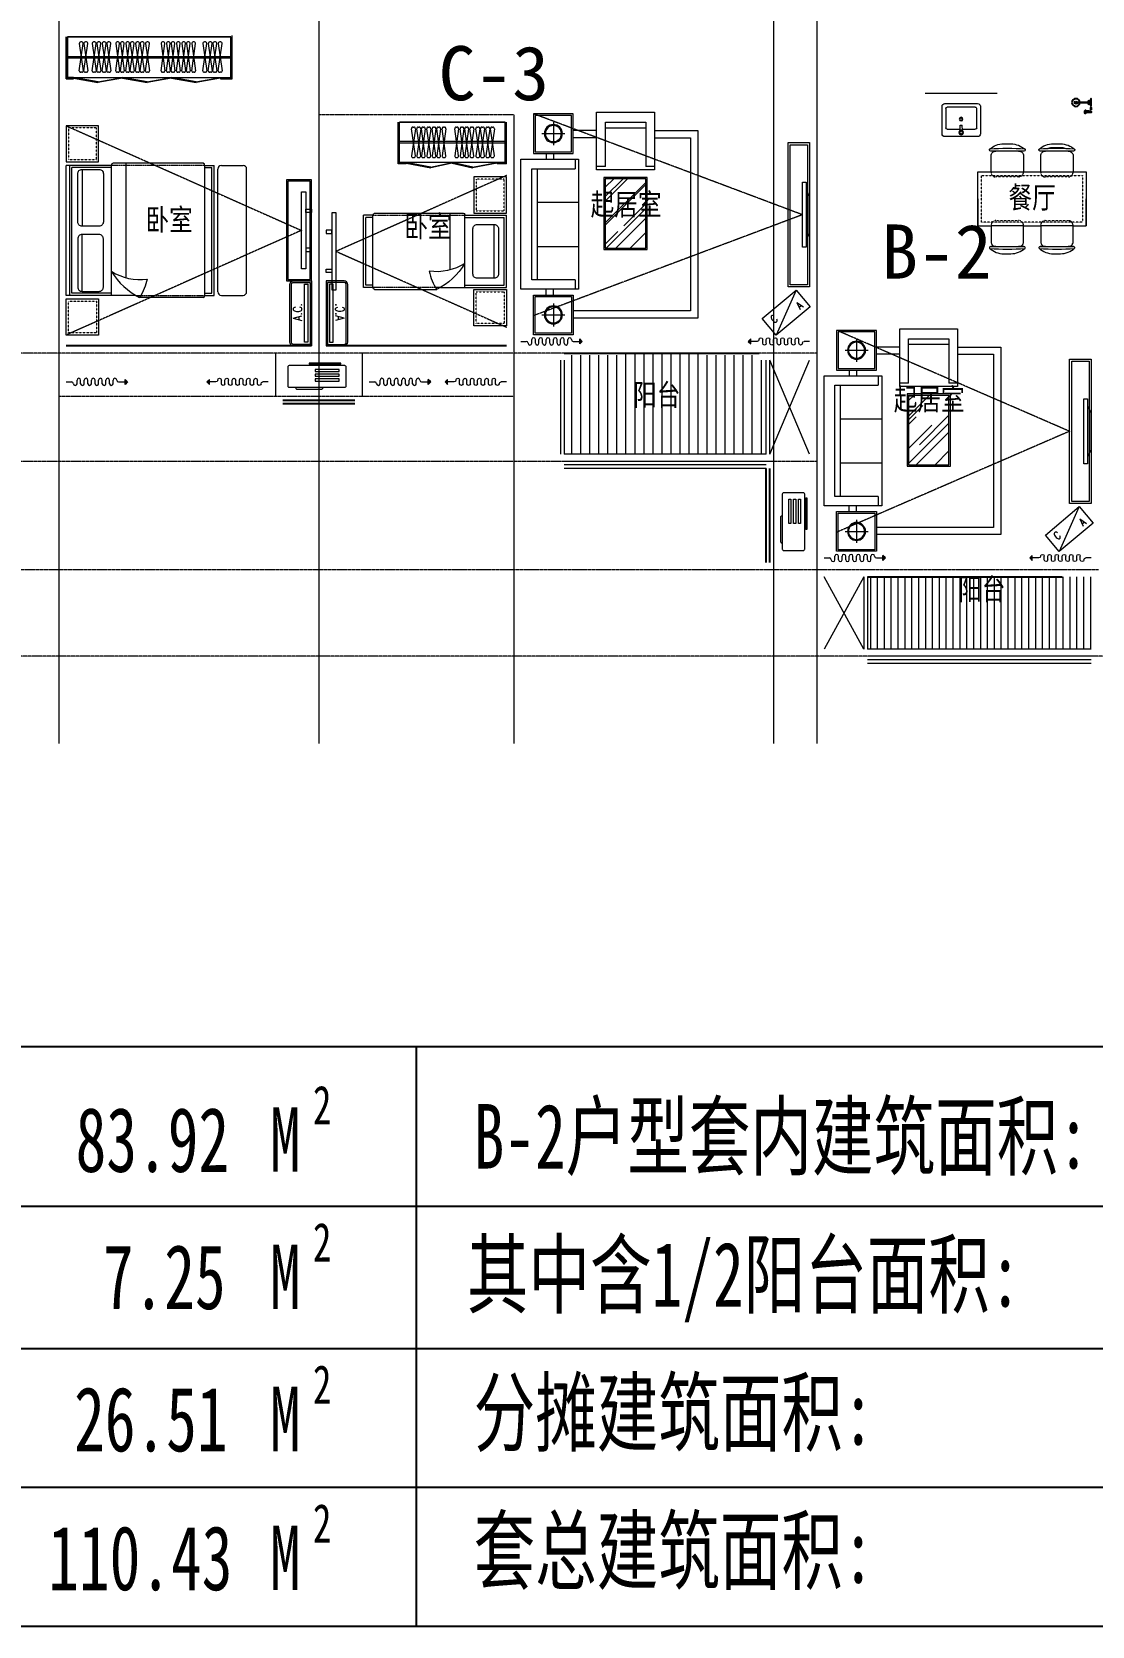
# Model space of a CAD drawing. Extents: x 5432254 to 5695744, y -448727 to -401527.
# Drawn here: x 5588542 to 5603231, y -448727 to -426641 of the extents above; entities that cross this region are included whole.
import ezdxf
from ezdxf.enums import TextEntityAlignment as Align

# ---------------------------------------------------------------- set-up
doc = ezdxf.new("R2010")
doc.units = 0
doc.header["$PDSIZE"] = 0.2
doc.linetypes.add('DASH', pattern=[0.35, 0.25, -0.1])
doc.linetypes.add('DOTE', pattern=[2.42, 2, -0.2, 0.02, -0.2])
doc.layers.get('0').update_dxf_attribs({"linetype": 'CONTINUOUS'})
for name, color, linetype, lineweight in [('DOTE', 251, 'DOTE', 0), ('PUB_HATCH', 8, 'CONTINUOUS', 9), ('SIGNT', 252, 'DOTE', 0), ('五金', 136, 'CONTINUOUS', 9), ('家具', 33, 'CONTINUOUS', 9), ('看线', 27, 'CONTINUOUS', 0), ('移动家具', 41, 'CONTINUOUS', 20)]:
    doc.layers.add(name, color=color, linetype=linetype, lineweight=lineweight)
for name, color, linetype in [('PUB_TEXT', 7, 'CONTINUOUS'), ('RAIL', 163, 'CONTINUOUS'), ('WINDOW', 4, 'CONTINUOUS')]:
    doc.layers.add(name, color=color, linetype=linetype)
doc.styles.add('DIM_FONT', font='SIMPLEX.shx', dxfattribs={"width": 0.8})
doc.styles.add('HZ', font='rs.shx', dxfattribs={"width": 0.8, "bigfont": 'hztxt.shx'})
doc.styles.add('黑体', font='SIMHEI.TTF', dxfattribs={"height": 10})

# ---------------------------------------------------------------- blocks, each defined once
blk = doc.blocks.new('A$C50400A6F')
at = {"layer": '家具'}
blk.add_hatch(color=256, dxfattribs=at).paths.add_polyline_path([(815, 15), (815, 85), (850, 50)])
for p, q in [((0, 50), (75, 50)), ((100, 25), (100, 25)), ((150, 25), (150, 75)), ((200, 25), (200, 75)), ((250, 25), (250, 75)), ((300, 25), (300, 75)), ((350, 25), (350, 75)), ((400, 25), (400, 75)), ((450, 25), (450, 75)), ((500, 25), (500, 75)), ((550, 25), (550, 75)), ((600, 25), (600, 75)), ((650, 25), (650, 75)), ((700, 75), (700, 75)), ((725, 50), (815, 50)), ((850, 50), (815, 85)), ((815, 15), (815, 85)), ((850, 50), (815, 15))]:
    blk.add_line(p, q, dxfattribs=at)
for centre, start, end in [((75, 25), 0, 90), ((125, 25), 180, 0), ((175, 75), 0, 180), ((225, 25), 180, 0), ((275, 75), 0, 180), ((325, 25), 180, 0), ((375, 75), 0, 180), ((425, 25), 180, 0), ((475, 75), 0, 180), ((525, 25), 180, 0), ((575, 75), 0, 180), ((625, 25), 180, 0), ((675, 75), 0, 180), ((725, 75), 180, 270)]:
    blk.add_arc(centre, 25, start, end, dxfattribs=at)
blk = doc.blocks.new('A$C6EA5130D')
at = {"layer": '五金', "lineweight": -3}
for p, q in [((68, 25), (68, 15)), ((85, 353), (85, 30)), ((95, 30), (95, 353)), ((111, 25), (111, 15)), ((291, 38), (291, 113)), ((321, 60), (291, 60)), ((321, 38), (321, 113))]:
    blk.add_line(p, q, dxfattribs=at)
at = {"layer": '五金', "color": 8}
for p, q in [((75, 22), (75, 15)), ((105, 25), (105, 15))]:
    blk.add_line(p, q, dxfattribs=at)
at = {"layer": '五金', "lineweight": -3}
for points in [[(175, 0), (5, 0), (5, 10), (34, 15), (80, 15)], [(62, 46), (52, 46), (52, 50), (62, 50)], [(75, 25), (62, 25), (62, 70), (85, 70)], [(95, 70), (118, 70), (118, 25), (105, 25)], [(100, 15), (145, 15), (175, 10), (175, 0)], [(118, 50), (128, 50), (128, 46), (118, 46)], [(294, 29), (294, 0), (317, 0), (317, 29)]]:
    blk.add_lwpolyline(points, dxfattribs=at)
for points in [[(59, 0), (59, 10), (121, 10), (121, 0)], [(261, 0), (261, 10), (205, 10), (205, 0)]]:
    blk.add_lwpolyline(points, close=True, dxfattribs=at)
at = {"layer": '五金', "color": 8}
for points in [[(80, 22), (75, 22), (75, 50), (85, 50)], [(95, 50), (105, 50), (105, 22), (100, 22)]]:
    blk.add_lwpolyline(points, dxfattribs=at)
blk.add_lwpolyline([(80, 10), (80, 30), (100, 30), (100, 10)], close=True, dxfattribs=at)
at = {"layer": '五金', "lineweight": -3}
blk.add_circle((90, 353), 89.5, dxfattribs=at)
at = {"layer": '五金', "color": 8}
for centre, radius in [((90, 353), 5), ((306, 87), 15), ((306, 38), 15)]:
    blk.add_circle(centre, radius, dxfattribs=at)
for centre, radius, start, end in [((90, 353), 35, 278.2132, 261.7868), ((90, 353), 9, 303.749, 236.251), ((306, 87), 17, 331.9275, 208.0725), ((306, 38), 17, 151.9275, 226.6641), ((306, 38), 17, 313.3359, 28.0725)]:
    blk.add_arc(centre, radius, start, end, dxfattribs=at)
at = {"layer": '五金', "lineweight": -3}
for centre, start, end in [((274, 107), 19.6733, 73.5819), ((337, 107), 106.4181, 160.3267)]:
    blk.add_arc(centre, 17.7, start, end, dxfattribs=at)
at = {"layer": '五金', "lineweight": -3, "extrusion": (0, 0, -1)}
for centre, major_axis, ratio, start_param, end_param in [((306, 136), (33.6, 0), 0.612909, 2.761972, 6.662806), ((306, 126), (-31.4, 0), 0.47884, -1.072899, 4.214492)]:
    blk.add_ellipse(centre, major_axis=major_axis, ratio=ratio, start_param=start_param, end_param=end_param, dxfattribs=at)
blk = doc.blocks.new('dfdsf')
at = {"layer": '家具'}
for p, q in [((-6119, -27345), (-6119, -27726)), ((-5626, -27307), (-6081, -27307)), ((-5588, -27726), (-5588, -27345)), ((-6081, -27765), (-5626, -27765))]:
    blk.add_line(p, q, dxfattribs=at)
at = {"layer": '家具', "color": 8}
for p, q in [((-5872, -27364), (-5886, -27364)), ((-5867, -27351), (-5876, -27341)), ((-5867, -27377), (-5876, -27387)), ((-5854, -27345), (-5854, -27332)), ((-5854, -27383), (-5854, -27396)), ((-5831, -27341), (-5840, -27350)), ((-5831, -27387), (-5840, -27377)), ((-5835, -27364), (-5821, -27364)), ((-6068, -27695), (-6068, -27428)), ((-6049, -27409), (-5869, -27409)), ((-5870, -27392), (-5866, -27466)), ((-5866, -27466), (-5841, -27466)), ((-5837, -27392), (-5841, -27466)), ((-5838, -27409), (-5658, -27409)), ((-5639, -27428), (-5639, -27695)), ((-5658, -27714), (-6049, -27714))]:
    blk.add_line(p, q, dxfattribs=at)
for centre, radius in [((-5854, -27364), 32.3), ((-5854, -27364), 18.8), ((-5855, -27549), 25.4), ((-5855, -27549), 16)]:
    blk.add_circle(centre, radius, dxfattribs=at)
at = {"layer": '家具'}
for centre, start, end in [((-6081, -27345), 90, 180), ((-5626, -27345), 0, 90), ((-6081, -27726), 180, 270), ((-5626, -27726), 270, 0)]:
    blk.add_arc(centre, 38.1, start, end, dxfattribs=at)
at = {"layer": '家具', "color": 8}
for centre, start, end in [((-6049, -27428), 90, 180), ((-5658, -27428), 0, 90), ((-6049, -27695), 180, 270), ((-5658, -27695), 270, 0)]:
    blk.add_arc(centre, 19.1, start, end, dxfattribs=at)
blk = doc.blocks.new('fgjfgjgf')
at = {"layer": '家具', "color": 8, "linetype": 'DASH', "ltscale": 0.1}
for p, q in [((-18620, 391), (-18620, 76)), ((-18620, 391), (-18620, 76)), ((-18016, 76), (-18016, 391)), ((-18016, 76), (-18016, 391)), ((-18620, -296), (-18620, -611)), ((-18620, -296), (-18620, -611)), ((-18016, -611), (-18016, -296)), ((-18016, -611), (-18016, -296))]:
    blk.add_line(p, q, dxfattribs=at)
at = {"layer": '家具', "color": 8, "linetype": 'DASH'}
blk.add_line((-18692, -678), (-18688, -678), dxfattribs=at)
blk.add_line((-18692, -678), (-18688, -678), dxfattribs=at)
at = {"layer": '家具', "color": 8, "linetype": 'DASH', "ltscale": 0.1}
blk.add_lwpolyline([(-18642, 590), (-17992, 590), (-17992, -810), (-18642, -810)], close=True, dxfattribs=at)
for centre, start, end in [((-18688, 391), 0, 90), ((-18688, 391), 0, 90), ((-17948, 391), 90, 180), ((-17948, 391), 90, 180), ((-18688, 76), 270, 0), ((-18688, 76), 270, 0), ((-17948, 76), 180, 270), ((-17948, 76), 180, 270), ((-18688, -296), 0, 90), ((-17948, -296), 90, 180), ((-17948, -296), 90, 180), ((-18688, -611), 270, 0), ((-18688, -611), 270, 0), ((-17948, -611), 180, 270), ((-17948, -611), 180, 270)]:
    blk.add_arc(centre, 67.5, start, end, dxfattribs=at)
at = {"layer": '移动家具'}
for p, q in [((-18980, 464), (-18980, 4)), ((-18980, 464), (-18980, 4)), ((-18692, 9), (-18692, 459)), ((-17942, 459), (-17942, 9)), ((-17656, 4), (-17656, 464)), ((-17656, 4), (-17656, 464)), ((-18980, -223), (-18980, -683)), ((-18980, -223), (-18980, -683)), ((-18692, -678), (-18692, -228)), ((-17942, -228), (-17942, -678)), ((-17656, -683), (-17656, -223)), ((-17656, -683), (-17656, -223))]:
    blk.add_line(p, q, dxfattribs=at)
for points in [[(-17942, -860), (-18692, -860), (-18692, -678), (-18913, -678, -0.414214), (-18980, -611), (-18980, -683, -0.319431), (-18993, -701, -0.307703), (-19004, -699, -0.187559), (-19080, -503), (-19080, -403, -0.171658), (-19004, -207, -0.324647), (-18993, -205, -0.302537), (-18980, -223), (-18980, -296, -0.414214), (-18913, -228), (-18692, -228), (-18692, 9), (-18913, 9, -0.414214), (-18980, 76), (-18980, 4, -0.319431), (-18993, -15, -0.307703), (-19004, -12, -0.187559), (-19080, 184), (-19080, 283, -0.171658), (-19004, 480, -0.324647), (-18993, 482, -0.302537), (-18980, 464), (-18980, 391, -0.414214), (-18913, 459), (-18692, 459), (-18692, 640), (-17942, 640)], [(-18317, -860), (-17942, -860), (-17942, -678), (-17723, -678, 0.414214), (-17656, -611), (-17656, -683, 0.319431), (-17643, -701, 0.307703), (-17632, -699, 0.187559), (-17556, -503), (-17556, -403, 0.171658), (-17632, -207, 0.324647), (-17643, -205, 0.302537), (-17656, -223), (-17656, -296, 0.414214), (-17723, -228), (-17942, -228), (-17942, 9), (-17723, 9, 0.414214), (-17656, 76), (-17656, 4, 0.319431), (-17643, -15, 0.307703), (-17632, -12, 0.187559), (-17556, 184), (-17556, 283, 0.171658), (-17632, 480, 0.324647), (-17643, 482, 0.302537), (-17656, 464), (-17656, 391, 0.414214), (-17723, 459), (-17942, 459), (-17942, 640), (-18317, 640)], [(-19018, 109, -0.079824), (-19030, 184), (-19030, 283, -0.059527), (-19021, 345, -0.059527)]]:
    blk.add_lwpolyline(points, format="xyb", dxfattribs=at)
for centre, start, end in [((-16302, 234), 174.8023, 185.1977), ((-16302, 234), 174.8023, 185.1977), ((-20333, 234), 354.8023, 5.1977), ((-20333, 234), 354.8023, 5.1977), ((-16302, -453), 174.8023, 185.1977), ((-16302, -453), 174.8023, 185.1977), ((-20333, -453), 354.8023, 5.1977), ((-20333, -453), 354.8023, 5.1977)]:
    blk.add_arc(centre, 2713, start, end, dxfattribs=at)
blk = doc.blocks.new('A$C765B7F83')
at = {"layer": '移动家具', "color": 251, "ltscale": 40}
blk.add_line((654, 144), (0, 339), dxfattribs=at)
at = {"layer": '移动家具', "ltscale": 0.5}
blk.add_lwpolyline([(451, -77), (0, 339), (203, 559), (654, 144)], close=True, dxfattribs=at)
at = {"layer": '移动家具', "color": 251, "ltscale": 40, "style": 'HZ', "width": 0.8}
for s, p in [('C', (153, 383)), ('A', (390, 56))]:
    blk.add_text(s, height=107, rotation=317.3823, dxfattribs=at).set_placement(p)
blk = doc.blocks.new('sdfasdfas')
at = {"layer": '移动家具'}
for p, q in [((-1185172, -441627), (-1185222, -441727)), ((-1185222, -441728), (-1185222, -441727)), ((-1185222, -442226), (-1185222, -441728)), ((-1185222, -442226), (-1185222, -442227)), ((-1185222, -442227), (-1185172, -442327))]:
    blk.add_line(p, q, dxfattribs=at)
for points in [[(-1185222, -442977), (-1184922, -442977), (-1184922, -440977), (-1185222, -440977)], [(-1185192, -442947), (-1184952, -442947), (-1184952, -441007), (-1185192, -441007)], [(-1185122, -441527), (-1185172, -441527), (-1185172, -442427), (-1185122, -442427)]]:
    blk.add_lwpolyline(points, close=True, dxfattribs=at)
blk = doc.blocks.new('sdfasdafd')
at = {"layer": 'PUB_HATCH'}
h = blk.add_hatch(dxfattribs=at)
h.set_pattern_fill('AR-RROOF', color=256, scale=350, angle=135, style=0)
h.set_pattern_definition([(315, (-1202540.9, -389840.73), (296.9848, -791.9596), [5250, -700, 1750, -350]), (315, (-1202335.5, -390293.63), (-576.6456, -81.671), [1050, -115.5, 2100, -262.5]), (315, (-1202627.52, -390174.84), (1121.1178, -1452.7509), [2800, -490, 1400, -350])])
h.paths.add_polyline_path([(-1191961, -443984), (-1191961, -444944), (-1192521, -444944), (-1192521, -443984)])
for p, q in [((-1192988, -442806), (-1193494, -442806)), ((-1193494, -442806), (-1193494, -443312)), ((-1192988, -443312), (-1192988, -442806)), ((-1193241, -443219), (-1193241, -442899)), ((-1193400, -443059), (-1193081, -443059)), ((-1193494, -443312), (-1192988, -443312)), ((-1192519, -445113), (-1192641, -445113)), ((-1192519, -445113), (-1192519, -445727)), ((-1191841, -445113), (-1191962, -445113)), ((-1191962, -445727), (-1191962, -445113)), ((-1193494, -445317), (-1192988, -445317)), ((-1193494, -445823), (-1193494, -445317)), ((-1193241, -445729), (-1193241, -445410)), ((-1192988, -445317), (-1192988, -445823)), ((-1193400, -445570), (-1193081, -445570)), ((-1192519, -445652), (-1191962, -445652)), ((-1192988, -445823), (-1193494, -445823)), ((-1192519, -445727), (-1191962, -445727))]:
    blk.add_line(p, q, dxfattribs=at)
at = {"layer": 'PUB_HATCH', "extrusion": (0, 0, -1)}
for p, q in [((-1192941, -443544), (-1192941, -443414)), ((-1193541, -443544), (-1193541, -445084)), ((-1192941, -443544), (-1193541, -443544)), ((-1193461, -443544), (-1193461, -445084)), ((-1193461, -444008), (-1192891, -444008)), ((-1193461, -444621), (-1192891, -444621)), ((-1193541, -445084), (-1192941, -445084)), ((-1192941, -445214), (-1192941, -445084))]:
    blk.add_line(p, q, dxfattribs=at)
at = {"layer": 'PUB_HATCH'}
for points in [[(-1191841, -445514), (-1191341, -445514), (-1191341, -443115), (-1192966, -443115)], [(-1193241, -443334), (-1193241, -443414)], [(-1193241, -445295), (-1193241, -445214)]]:
    blk.add_lwpolyline(points, dxfattribs=at)
blk.add_lwpolyline([(-1191961, -443984), (-1191961, -444944), (-1192521, -444944), (-1192521, -443984)], close=True, dxfattribs=at)
for centre, radius in [((-1193241, -443059), 125), ((-1193241, -443059), 111), ((-1193241, -445570), 125), ((-1193241, -445570), 111)]:
    blk.add_circle(centre, radius, dxfattribs=at)
at = {"layer": 'PUB_HATCH', "extrusion": (0, 0, -1)}
for p in [(-1193461, -444008), (-1193461, -444621)]:
    blk.add_point(p, dxfattribs=at)
at = {"layer": '移动家具'}
for p, q in [((-1192966, -442784), (-1193516, -442784)), ((-1193516, -442784), (-1193516, -443334)), ((-1192966, -443334), (-1192966, -442784)), ((-1193516, -443334), (-1192966, -443334)), ((-1191841, -445067), (-1192641, -445067)), ((-1192641, -445067), (-1192641, -445867)), ((-1191841, -445867), (-1191841, -445067)), ((-1193516, -445295), (-1192966, -445295)), ((-1193516, -445845), (-1193516, -445295)), ((-1192966, -445295), (-1192966, -445845)), ((-1192966, -445845), (-1193516, -445845)), ((-1192641, -445867), (-1191841, -445867))]:
    blk.add_line(p, q, dxfattribs=at)
at = {"layer": '移动家具', "extrusion": (0, 0, -1)}
for p, q in [((-1193691, -443414), (-1193691, -445214)), ((-1192891, -443414), (-1193691, -443414)), ((-1192891, -445214), (-1192891, -443414)), ((-1193691, -445214), (-1192891, -445214))]:
    blk.add_line(p, q, dxfattribs=at)
at = {"layer": '移动家具'}
for points in [[(-1191841, -445614), (-1191241, -445614), (-1191241, -443015), (-1192966, -443015)], [(-1193341, -443334), (-1193341, -443414)], [(-1193341, -445295), (-1193341, -445214)], [(-1192641, -445514), (-1192966, -445514)], [(-1192641, -445614), (-1192966, -445614)]]:
    blk.add_lwpolyline(points, dxfattribs=at)
blk.add_lwpolyline([(-1191941, -443964), (-1191941, -444964), (-1192541, -444964), (-1192541, -443964)], close=True, dxfattribs=at)
blk = doc.blocks.new('A$C4EB5717C')
at = {"layer": '家具', "color": 8}
for p, q in [((520, 110), (520, 120)), ((883, 100), (530, 100)), ((893, 120), (893, 110))]:
    blk.add_line(p, q, dxfattribs=at)
for points in [[(269, 459), (709, 459), (709, 444), (269, 444)], [(290, 372), (626, 372), (626, 343), (290, 343)], [(290, 306), (626, 306), (626, 277), (290, 277)], [(290, 240), (626, 240), (626, 211), (290, 211)]]:
    blk.add_lwpolyline(points, close=True, dxfattribs=at)
at = {"layer": '家具'}
blk.add_lwpolyline([(220, 120), (980, 120, 0.414214), (1000, 140), (1000, 410, 0.414214), (980, 430), (220, 430, 0.414214), (200, 410), (200, 140, 0.414214)], format="xyb", close=True, dxfattribs=at)
at = {"layer": '家具', "color": 8}
for centre, start, end in [((530, 110), 180, 270), ((883, 110), 270, 0)]:
    blk.add_arc(centre, 10, start, end, dxfattribs=at)
blk = doc.blocks.new('A$C18784298')
at = {"layer": '移动家具', "color": 251, "ltscale": 40}
for points in [[(0, 1066), (58, 1066), (58, 0), (0, 0)], [(58, 828), (140, 828), (140, 780), (58, 780)], [(58, 239), (140, 239), (140, 287), (58, 287)]]:
    blk.add_lwpolyline(points, close=True, dxfattribs=at)
blk = doc.blocks.new('ytjhgkj')
at = {"layer": '移动家具', "ltscale": 0.5}
blk.add_lwpolyline([(34949, 26116), (34599, 26116), (34599, 27516), (34949, 27516)], close=True, dxfattribs=at)
at = {"layer": '移动家具', "color": 251, "ltscale": 40}
blk.add_lwpolyline([(34929, 26136), (34619, 26136), (34619, 27496), (34929, 27496)], close=True, dxfattribs=at)
at = {"layer": '移动家具', "color": 251, "xscale": -1}
blk.add_blockref('A$C18784298', (34739, 26283), dxfattribs=at)
blk = doc.blocks.new('dgfgf')
at = {"layer": '移动家具'}
blk.add_lwpolyline([(7597, -62676), (7147, -62676), (7147, -63176), (7597, -63176), (7597, -62676), (7517, -62676)], dxfattribs=at)
at = {"layer": '移动家具', "color": 251, "linetype": 'DASH', "ltscale": 0.2}
blk.add_lwpolyline([(7567, -62706), (7177, -62706), (7177, -63146), (7567, -63146)], close=True, dxfattribs=at)
blk = doc.blocks.new('A$C31D9048E')
at = {"layer": '移动家具'}
for p, q in [((629, 2350), (0, 2350)), ((0, 550), (0, 2350)), ((50, 550), (50, 2350)), ((80, 580), (80, 2320)), ((629, 2320), (80, 2320)), ((220, 2295), (220, 1508)), ((629, 550), (629, 2360)), ((1900, 2380), (649, 2380)), ((829, 803), (829, 2380)), ((1920, 550), (1920, 2350)), ((1920, 2350), (2050, 2350)), ((1920, 2320), (2020, 2320)), ((2020, 580), (2020, 2320)), ((2050, 550), (2050, 2350)), ((2100, 600), (2100, 2300)), ((2150, 2350), (2450, 2350)), ((2500, 600), (2500, 2300)), ((220, 605), (220, 1392)), ((962, 550), (0, 550)), ((629, 580), (80, 580)), ((1900, 520), (1017, 520)), ((1920, 580), (2020, 580)), ((1920, 550), (2050, 550)), ((2150, 550), (2450, 550))]:
    blk.add_line(p, q, dxfattribs=at)
at = {"layer": '移动家具', "linetype": 'DASH'}
for p, q in [((1920, 2350), (629, 2350)), ((962, 550), (1920, 550))]:
    blk.add_line(p, q, dxfattribs=at)
at = {"layer": '移动家具'}
for points in [[(220, 2295), (455, 2295, -0.414214), (515, 2235), (515, 1568, -0.414214), (455, 1508), (220, 1508, -0.414214), (160, 1568), (160, 2235, -0.414214)], [(220, 605), (455, 605, 0.414214), (515, 665), (515, 1332, 0.414214), (455, 1392), (220, 1392, 0.414214), (160, 1332), (160, 665, 0.414214)]]:
    blk.add_lwpolyline(points, format="xyb", close=True, dxfattribs=at)
blk.add_lwpolyline([(629, 883, 0.180302), (1121, 775, -0.088637), (1017, 520, 28871.271551)], format="xyb", dxfattribs=at)
for centre, radius, start, end in [((649, 2360), 20, 90, 180), ((1889, 2351), 30.7, 357.6884, 69.6917), ((2150, 2300), 50, 90, 180), ((2450, 2300), 50, 0, 90), ((1442, 1363), 944, 210.6075, 243.2773), ((1889, 549), 30.7, 290.3566, 2.3152), ((2150, 600), 50, 180, 270), ((2450, 600), 50, 270, 0)]:
    blk.add_arc(centre, radius, start, end, dxfattribs=at)
at = {"layer": '家具'}
blk.add_blockref('dgfgf', (-7147, 65576), dxfattribs=at)
at = {"layer": '家具', "xscale": -1, "rotation": 180}
blk.add_blockref('dgfgf', (-7147, -62676), dxfattribs=at)
blk = doc.blocks.new('A$C2D724C6D')
at = {"layer": '移动家具', "ltscale": 0.5}
blk.add_lwpolyline([(50, 300), (850, 300, -0.414214), (900, 250), (900, 0), (0, 0), (0, 250, -0.414214)], format="xyb", close=True, dxfattribs=at)
at = {"layer": '移动家具', "color": 251, "ltscale": 40}
blk.add_lwpolyline([(50, 280), (850, 280, -0.414214), (880, 250), (880, 20), (20, 20), (20, 250, -0.414214)], format="xyb", close=True, dxfattribs=at)
blk.add_lwpolyline([(53, 50), (53, 100), (853, 100), (853, 50)], close=True, dxfattribs=at)
at = {"layer": '移动家具', "color": 251, "ltscale": 40, "style": 'HZ', "width": 0.8}
blk.add_text('A.C.', height=120, rotation=0, dxfattribs=at).set_placement((348, 133))
blk = doc.blocks.new('bed3')
at = {"layer": '移动家具'}
for p, q in [((1210594, -496224), (1210594, -495312)), ((1210594, -495312), (1211594, -495312)), ((1210624, -495342), (1211564, -495342)), ((1210624, -495891), (1210624, -495342)), ((1211564, -495891), (1211564, -495342)), ((1211594, -495891), (1211594, -495312)), ((1210721, -495482), (1211467, -495482)), ((1210594, -495891), (1211604, -495891)), ((1211624, -497142), (1211624, -495911)), ((1210847, -496092), (1211624, -496092)), ((1210564, -497142), (1210564, -496279)), ((1210594, -497162), (1211594, -497162)), ((1210594, -497162), (1210594, -497292)), ((1210594, -497292), (1211594, -497292)), ((1210624, -497162), (1210624, -497262)), ((1210624, -497262), (1211564, -497262)), ((1211564, -497162), (1211564, -497262)), ((1211594, -497162), (1211594, -497292))]:
    blk.add_line(p, q, dxfattribs=at)
at = {"layer": '移动家具', "linetype": 'DASH'}
for p, q in [((1211594, -497162), (1211594, -495891)), ((1210594, -496224), (1210594, -497162))]:
    blk.add_line(p, q, dxfattribs=at)
at = {"layer": '移动家具'}
blk.add_lwpolyline([(1210721, -495482), (1210721, -495717, 0.414214), (1210781, -495777), (1211407, -495777, 0.414214), (1211467, -495717), (1211467, -495482, 0.414214), (1211407, -495422), (1210781, -495422, 0.414214)], format="xyb", close=True, dxfattribs=at)
blk.add_lwpolyline([(1210927, -495891, 0.180302), (1210819, -496383, -0.088637), (1210564, -496279, 28871.271551)], format="xyb", dxfattribs=at)
for centre, radius, start, end in [((1211407, -496704), 944, 120.6075, 153.2773), ((1211604, -495911), 20, 0, 90), ((1210593, -497131), 30.7, 200.3566, 272.3152), ((1211595, -497131), 30.7, 267.6884, 339.6917)]:
    blk.add_arc(centre, radius, start, end, dxfattribs=at)
blk = doc.blocks.new('A$C411169D1')
at = {"layer": 'PUB_TEXT', "style": '黑体', "width": 0.7}
for s, height, p in [('2', 396, (448, 624)), ('M', 660, (7, 138))]:
    blk.add_text(s, height=height, dxfattribs=at).set_placement(p)

msp = doc.modelspace()

# ---------------------------------------------------------------- hatches: boundary and pattern name
at = {"layer": 'PUB_HATCH'}
h = msp.add_hatch(dxfattribs=at)
h.set_pattern_fill('LINE', color=256, scale=500, angle=90, style=0)
h.set_pattern_definition([(90, (5551522.91, 233171.82), (-125, 8e-15), [])])
h.paths.add_polyline_path([(5596676.5, -431090.9), (5596676.5, -431118.9), (5595917.1, -431118.9), (5595917.1, -432490.9), (5598717.1, -432490.9), (5598717.1, -431190.9), (5598617.1, -431190.9), (5598617.1, -431118.9), (5597857.7, -431118.9), (5597857.7, -431090.9)])
h = msp.add_hatch(dxfattribs=at)
h.set_pattern_fill('LINE', color=256, scale=100, angle=90, style=0)
h.set_pattern_definition([(90, (5546727.47, 237264.51), (-95.25, 6e-15), [])])
h.paths.add_polyline_path([(5603217.1, -435190.9), (5603217.1, -434190.9), (5602817.1, -434190.9), (5600117.1, -434190.9), (5600117.1, -435190.9)])

# ---------------------------------------------------------------- linework, layer by layer
for p, q in [((5578934.9, -440696.7), (5607594.8, -440696.7)), ((5578934.9, -442909.5), (5607594.8, -442909.5)), ((5578934.9, -444880.3), (5607594.8, -444880.3)), ((5578934.9, -446803.5), (5607594.8, -446803.5)), ((5578934.9, -448726.7), (5622234, -448726.7))]:
    msp.add_line(p, q)
at = {"layer": 'DOTE', "ltscale": 0.5}
for p, q in [((5588917.1, -412463.2), (5588917.1, -436498.2)), ((5592517.1, -415010), (5592517.1, -436498.2)), ((5598817.1, -415010), (5598817.1, -436498.2)), ((5599417.1, -415010), (5599417.1, -436498.2)), ((5595217.1, -427790.9), (5595217.1, -436498.2)), ((5591917.1, -431090.9), (5591917.1, -431690.9)), ((5593117.1, -431090.9), (5593117.1, -431690.9))]:
    msp.add_line(p, q, dxfattribs=at)
at = {"layer": 'DOTE'}
for p, q in [((5595217.1, -427790.9), (5592517.1, -427790.9)), ((5599417.1, -431090.9), (5586327.8, -431090.9)), ((5595217.1, -431690.9), (5588917.1, -431690.9)), ((5599417.1, -432590.9), (5586327.8, -432590.9)), ((5586327.8, -434090.9), (5603317.1, -434090.9)), ((5626906.4, -435290.9), (5586327.8, -435290.9))]:
    msp.add_line(p, q, dxfattribs=at)
at = {"layer": 'PUB_TEXT'}
msp.add_line((5593867, -440696.7), (5593867, -448726.7), dxfattribs=at)
at = {"layer": 'RAIL'}
for p, q in [((5592017.1, -431740.9), (5593017.1, -431740.9)), ((5592017.1, -431790.9), (5593017.1, -431790.9)), ((5598717.1, -433990.9), (5598717.1, -432690.9)), ((5598767.1, -433990.9), (5598767.1, -432690.9))]:
    msp.add_line(p, q, dxfattribs=at)
at = {"layer": 'SIGNT', "ltscale": 0.5}
for p, q in [((5599217.1, -429174.6), (5595492.1, -427775.9)), ((5589017.1, -427940.9), (5592277.1, -429390.9)), ((5595117.1, -428631.4), (5592757.1, -429681.1)), ((5599217.1, -429174.6), (5595492.1, -430573.2)), ((5592277.1, -429390.9), (5589017.1, -430840.9)), ((5592757.1, -429681.1), (5595117.1, -430730.8)), ((5602917.1, -432174.6), (5599692.1, -430775.9)), ((5602917.1, -432174.6), (5599692.1, -433573.2))]:
    msp.add_line(p, q, dxfattribs=at)
at = {"layer": 'WINDOW'}
for p, q in [((5592417.1, -430990.9), (5589017.1, -430990.9)), ((5595117.1, -430990.9), (5592617.1, -430990.9)), ((5595917.1, -431090.9), (5598617.1, -431090.9)), ((5600117.1, -434190.9), (5602817.1, -434190.9))]:
    msp.add_line(p, q, dxfattribs=at)
at = {"layer": '家具'}
for p, q in [((5589037.1, -426710.9), (5591297.1, -426710.9)), ((5600917.1, -427490.9), (5601917.1, -427490.9)), ((5595097.1, -427890.9), (5593637.1, -427890.9)), ((5595867.1, -431190.9), (5595867.1, -432490.9)), ((5595917.1, -431190.9), (5595917.1, -432490.9)), ((5598717.1, -432490.9), (5598717.1, -431190.9)), ((5598767.1, -432490.9), (5598767.1, -431190.9)), ((5599317.1, -432490.9), (5598767.1, -431190.9)), ((5598767.1, -432490.9), (5599317.1, -431190.9)), ((5600067.1, -435190.9), (5599517.1, -434190.9)), ((5600067.1, -434190.9), (5599517.1, -435190.9)), ((5600067.1, -434190.9), (5600067.1, -435190.9)), ((5600117.1, -434190.9), (5600117.1, -435190.9))]:
    msp.add_line(p, q, dxfattribs=at)
at = {"layer": '家具', "color": 8}
for p, q in [((5589198.9, -426803.5), (5589252.9, -427178.2)), ((5589198.9, -427178.2), (5589252.9, -426803.5)), ((5589233.1, -426780.9), (5589218.7, -426780.9)), ((5589263.3, -426803.5), (5589317.3, -427178.2)), ((5589263.3, -427178.2), (5589317.3, -426803.5)), ((5589297.4, -426780.9), (5589283.1, -426780.9)), ((5589378, -426803.5), (5589432, -427178.2)), ((5589378, -427178.2), (5589432, -426803.5)), ((5589412.2, -426780.9), (5589397.8, -426780.9)), ((5589442.4, -426803.5), (5589496.4, -427178.2)), ((5589442.4, -427178.2), (5589496.4, -426803.5)), ((5589476.5, -426780.9), (5589462.2, -426780.9)), ((5589516, -426803.5), (5589570, -427178.2)), ((5589516, -427178.2), (5589570, -426803.5)), ((5589550.1, -426780.9), (5589535.8, -426780.9)), ((5589580.4, -426803.5), (5589634.4, -427178.2)), ((5589580.4, -427178.2), (5589634.4, -426803.5)), ((5589614.5, -426780.9), (5589600.2, -426780.9)), ((5589703.4, -426803.5), (5589757.4, -427178.2)), ((5589703.4, -427178.2), (5589757.4, -426803.5)), ((5589737.5, -426780.9), (5589723.2, -426780.9)), ((5589767.8, -426803.5), (5589821.8, -427178.2)), ((5589767.8, -427178.2), (5589821.8, -426803.5)), ((5589801.9, -426780.9), (5589787.6, -426780.9)), ((5589841.4, -426803.5), (5589895.3, -427178.2)), ((5589841.4, -427178.2), (5589895.3, -426803.5)), ((5589875.5, -426780.9), (5589861.2, -426780.9)), ((5589905.8, -426803.5), (5589959.7, -427178.2)), ((5589905.8, -427178.2), (5589959.7, -426803.5)), ((5589939.9, -426780.9), (5589925.6, -426780.9)), ((5589979.4, -426803.5), (5590033.3, -427178.2)), ((5589979.4, -427178.2), (5590033.3, -426803.5)), ((5590013.5, -426780.9), (5589999.2, -426780.9)), ((5590043.8, -426803.5), (5590097.7, -427178.2)), ((5590043.8, -427178.2), (5590097.7, -426803.5)), ((5590077.9, -426780.9), (5590063.6, -426780.9)), ((5590117.4, -426803.5), (5590171.3, -427178.2)), ((5590117.4, -427178.2), (5590171.3, -426803.5)), ((5590151.5, -426780.9), (5590137.2, -426780.9)), ((5590332.1, -426803.5), (5590386.1, -427178.2)), ((5590332.1, -427178.2), (5590386.1, -426803.5)), ((5590366.3, -426780.9), (5590352, -426780.9)), ((5590405.7, -426803.5), (5590459.7, -427178.2)), ((5590405.7, -427178.2), (5590459.7, -426803.5)), ((5590439.9, -426780.9), (5590425.6, -426780.9)), ((5590470.1, -426803.5), (5590524.1, -427178.2)), ((5590470.1, -427178.2), (5590524.1, -426803.5)), ((5590504.3, -426780.9), (5590489.9, -426780.9)), ((5590543.7, -426803.5), (5590597.7, -427178.2)), ((5590543.7, -427178.2), (5590597.7, -426803.5)), ((5590577.9, -426780.9), (5590563.5, -426780.9)), ((5590618.1, -426803.5), (5590672, -427178.2)), ((5590618.1, -427178.2), (5590672, -426803.5)), ((5590652.2, -426780.9), (5590637.9, -426780.9)), ((5590682.5, -426803.5), (5590736.4, -427178.2)), ((5590682.5, -427178.2), (5590736.4, -426803.5)), ((5590716.6, -426780.9), (5590702.3, -426780.9)), ((5590756.1, -426803.5), (5590810, -427178.2)), ((5590756.1, -427178.2), (5590810, -426803.5)), ((5590790.2, -426780.9), (5590775.9, -426780.9)), ((5590911.7, -426803.5), (5590965.6, -427178.2)), ((5590911.7, -427178.2), (5590965.6, -426803.5)), ((5590945.8, -426780.9), (5590931.5, -426780.9)), ((5590986, -426803.5), (5591040, -427178.2)), ((5590986, -427178.2), (5591040, -426803.5)), ((5591020.2, -426780.9), (5591005.9, -426780.9)), ((5591050.4, -426803.5), (5591104.4, -427178.2)), ((5591050.4, -427178.2), (5591104.4, -426803.5)), ((5591084.6, -426780.9), (5591070.3, -426780.9)), ((5591124, -426803.5), (5591178, -427178.2)), ((5591124, -427178.2), (5591178, -426803.5)), ((5591158.2, -426780.9), (5591143.8, -426780.9)), ((5589037.1, -426980.9), (5591297.1, -426980.9)), ((5589037.1, -427000.9), (5591297.1, -427000.9)), ((5589233.1, -427200.9), (5589218.7, -427200.9)), ((5589297.4, -427200.9), (5589283.1, -427200.9)), ((5589412.2, -427200.9), (5589397.8, -427200.9)), ((5589476.5, -427200.9), (5589462.2, -427200.9)), ((5589550.1, -427200.9), (5589535.8, -427200.9)), ((5589614.5, -427200.9), (5589600.2, -427200.9)), ((5589737.5, -427200.9), (5589723.2, -427200.9)), ((5589801.9, -427200.9), (5589787.6, -427200.9)), ((5589875.5, -427200.9), (5589861.2, -427200.9)), ((5589939.9, -427200.9), (5589925.6, -427200.9)), ((5590013.5, -427200.9), (5589999.2, -427200.9)), ((5590077.9, -427200.9), (5590063.6, -427200.9)), ((5590151.5, -427200.9), (5590137.2, -427200.9)), ((5590366.3, -427200.9), (5590352, -427200.9)), ((5590439.9, -427200.9), (5590425.6, -427200.9)), ((5590504.3, -427200.9), (5590489.9, -427200.9)), ((5590577.9, -427200.9), (5590563.5, -427200.9)), ((5590652.2, -427200.9), (5590637.9, -427200.9)), ((5590716.6, -427200.9), (5590702.3, -427200.9)), ((5590790.2, -427200.9), (5590775.9, -427200.9)), ((5590945.8, -427200.9), (5590931.5, -427200.9)), ((5591020.2, -427200.9), (5591005.9, -427200.9)), ((5591084.6, -427200.9), (5591070.3, -427200.9)), ((5591158.2, -427200.9), (5591143.8, -427200.9)), ((5593854.7, -427983.5), (5593800.8, -428358.2)), ((5593854.7, -428358.2), (5593800.8, -427983.5)), ((5593820.6, -427960.9), (5593834.9, -427960.9)), ((5593928.3, -427983.5), (5593874.4, -428358.2)), ((5593928.3, -428358.2), (5593874.4, -427983.5)), ((5593894.2, -427960.9), (5593908.5, -427960.9)), ((5593992.7, -427983.5), (5593938.7, -428358.2)), ((5593992.7, -428358.2), (5593938.7, -427983.5)), ((5593958.6, -427960.9), (5593972.9, -427960.9)), ((5594067.1, -427983.5), (5594013.1, -428358.2)), ((5594067.1, -428358.2), (5594013.1, -427983.5)), ((5594032.9, -427960.9), (5594047.2, -427960.9)), ((5594140.7, -427983.5), (5594086.7, -428358.2)), ((5594140.7, -428358.2), (5594086.7, -427983.5)), ((5594106.5, -427960.9), (5594120.8, -427960.9)), ((5594205, -427983.5), (5594151.1, -428358.2)), ((5594205, -428358.2), (5594151.1, -427983.5)), ((5594170.9, -427960.9), (5594185.2, -427960.9)), ((5594278.6, -427983.5), (5594224.7, -428358.2)), ((5594278.6, -428358.2), (5594224.7, -427983.5)), ((5594244.5, -427960.9), (5594258.8, -427960.9)), ((5594454, -427983.5), (5594400, -428358.2)), ((5594454, -428358.2), (5594400, -427983.5)), ((5594419.9, -427960.9), (5594434.2, -427960.9)), ((5594527.6, -427983.5), (5594473.6, -428358.2)), ((5594527.6, -428358.2), (5594473.6, -427983.5)), ((5594493.5, -427960.9), (5594507.8, -427960.9)), ((5594592, -427983.5), (5594538, -428358.2)), ((5594592, -428358.2), (5594538, -427983.5)), ((5594557.9, -427960.9), (5594572.2, -427960.9)), ((5594665.6, -427983.5), (5594611.6, -428358.2)), ((5594665.6, -428358.2), (5594611.6, -427983.5)), ((5594631.4, -427960.9), (5594645.8, -427960.9)), ((5594746.6, -427983.5), (5594692.7, -428358.2)), ((5594746.6, -428358.2), (5594692.7, -427983.5)), ((5594712.5, -427960.9), (5594726.8, -427960.9)), ((5594811, -427983.5), (5594757, -428358.2)), ((5594811, -428358.2), (5594757, -427983.5)), ((5594776.9, -427960.9), (5594791.2, -427960.9)), ((5594884.6, -427983.5), (5594830.6, -428358.2)), ((5594884.6, -428358.2), (5594830.6, -427983.5)), ((5594850.5, -427960.9), (5594864.8, -427960.9)), ((5594949, -427983.5), (5594895, -428358.2)), ((5594949, -428358.2), (5594895, -427983.5)), ((5594914.9, -427960.9), (5594929.2, -427960.9)), ((5595097.1, -428160.9), (5593637.1, -428160.9)), ((5595097.1, -428180.9), (5593637.1, -428180.9)), ((5593820.6, -428380.9), (5593834.9, -428380.9)), ((5593894.2, -428380.9), (5593908.5, -428380.9)), ((5593958.6, -428380.9), (5593972.9, -428380.9)), ((5594032.9, -428380.9), (5594047.2, -428380.9)), ((5594106.5, -428380.9), (5594120.8, -428380.9)), ((5594170.9, -428380.9), (5594185.2, -428380.9)), ((5594244.5, -428380.9), (5594258.8, -428380.9)), ((5594419.9, -428380.9), (5594434.2, -428380.9)), ((5594493.5, -428380.9), (5594507.8, -428380.9)), ((5594557.9, -428380.9), (5594572.2, -428380.9)), ((5594631.4, -428380.9), (5594645.8, -428380.9)), ((5594712.5, -428380.9), (5594726.8, -428380.9)), ((5594776.9, -428380.9), (5594791.2, -428380.9)), ((5594850.5, -428380.9), (5594864.8, -428380.9)), ((5594914.9, -428380.9), (5594929.2, -428380.9))]:
    msp.add_line(p, q, dxfattribs=at)
for centre, start, end in [((5589218.7, -426800.9), 90, 187.59464), ((5589233.1, -426800.9), 352.40536, 90), ((5589283.1, -426800.9), 90, 187.59464), ((5589297.4, -426800.9), 352.40536, 90), ((5589397.8, -426800.9), 90, 187.59464), ((5589412.2, -426800.9), 352.40536, 90), ((5589462.2, -426800.9), 90, 187.59464), ((5589476.5, -426800.9), 352.40536, 90), ((5589535.8, -426800.9), 90, 187.59464), ((5589550.1, -426800.9), 352.40536, 90), ((5589600.2, -426800.9), 90, 187.59464), ((5589614.5, -426800.9), 352.40536, 90), ((5589723.2, -426800.9), 90, 187.59464), ((5589737.5, -426800.9), 352.40536, 90), ((5589787.6, -426800.9), 90, 187.59464), ((5589801.9, -426800.9), 352.40536, 90), ((5589861.2, -426800.9), 90, 187.59464), ((5589875.5, -426800.9), 352.40536, 90), ((5589925.6, -426800.9), 90, 187.59464), ((5589939.9, -426800.9), 352.40536, 90), ((5589999.2, -426800.9), 90, 187.59464), ((5590013.5, -426800.9), 352.40536, 90), ((5590063.6, -426800.9), 90, 187.59464), ((5590077.9, -426800.9), 352.40536, 90), ((5590137.2, -426800.9), 90, 187.59464), ((5590151.5, -426800.9), 352.40536, 90), ((5590352, -426800.9), 90, 187.59464), ((5590366.3, -426800.9), 352.40536, 90), ((5590425.6, -426800.9), 90, 187.59464), ((5590439.9, -426800.9), 352.40536, 90), ((5590489.9, -426800.9), 90, 187.59464), ((5590504.3, -426800.9), 352.40536, 90), ((5590563.5, -426800.9), 90, 187.59464), ((5590577.9, -426800.9), 352.40536, 90), ((5590637.9, -426800.9), 90, 187.59464), ((5590652.2, -426800.9), 352.40536, 90), ((5590702.3, -426800.9), 90, 187.59464), ((5590716.6, -426800.9), 352.40536, 90), ((5590775.9, -426800.9), 90, 187.59464), ((5590790.2, -426800.9), 352.40536, 90), ((5590931.5, -426800.9), 90, 187.59464), ((5590945.8, -426800.9), 352.40536, 90), ((5591005.9, -426800.9), 90, 187.59464), ((5591020.2, -426800.9), 352.40536, 90), ((5591070.3, -426800.9), 90, 187.59464), ((5591084.6, -426800.9), 352.40536, 90), ((5591143.8, -426800.9), 90, 187.59464), ((5591158.2, -426800.9), 352.40536, 90), ((5589218.7, -427180.9), 172.40536, 270), ((5589233.1, -427180.9), 270, 7.59464), ((5589283.1, -427180.9), 172.40536, 270), ((5589297.4, -427180.9), 270, 7.59464), ((5589397.8, -427180.9), 172.40536, 270), ((5589412.2, -427180.9), 270, 7.59464), ((5589462.2, -427180.9), 172.40536, 270), ((5589476.5, -427180.9), 270, 7.59464), ((5589535.8, -427180.9), 172.40536, 270), ((5589550.1, -427180.9), 270, 7.59464), ((5589600.2, -427180.9), 172.40536, 270), ((5589614.5, -427180.9), 270, 7.59464), ((5589723.2, -427180.9), 172.40536, 270), ((5589737.5, -427180.9), 270, 7.59464), ((5589787.6, -427180.9), 172.40536, 270), ((5589801.9, -427180.9), 270, 7.59464), ((5589861.2, -427180.9), 172.40536, 270), ((5589875.5, -427180.9), 270, 7.59464), ((5589925.6, -427180.9), 172.40536, 270), ((5589939.9, -427180.9), 270, 7.59464), ((5589999.2, -427180.9), 172.40536, 270), ((5590013.5, -427180.9), 270, 7.59464), ((5590063.6, -427180.9), 172.40536, 270), ((5590077.9, -427180.9), 270, 7.59464), ((5590137.2, -427180.9), 172.40536, 270), ((5590151.5, -427180.9), 270, 7.59464), ((5590352, -427180.9), 172.40536, 270), ((5590366.3, -427180.9), 270, 7.59464), ((5590425.6, -427180.9), 172.40536, 270), ((5590439.9, -427180.9), 270, 7.59464), ((5590489.9, -427180.9), 172.40536, 270), ((5590504.3, -427180.9), 270, 7.59464), ((5590563.5, -427180.9), 172.40536, 270), ((5590577.9, -427180.9), 270, 7.59464), ((5590637.9, -427180.9), 172.40536, 270), ((5590652.2, -427180.9), 270, 7.59464), ((5590702.3, -427180.9), 172.40536, 270), ((5590716.6, -427180.9), 270, 7.59464), ((5590775.9, -427180.9), 172.40536, 270), ((5590790.2, -427180.9), 270, 7.59464), ((5590931.5, -427180.9), 172.40536, 270), ((5590945.8, -427180.9), 270, 7.59464), ((5591005.9, -427180.9), 172.40536, 270), ((5591020.2, -427180.9), 270, 7.59464), ((5591070.3, -427180.9), 172.40536, 270), ((5591084.6, -427180.9), 270, 7.59464), ((5591143.8, -427180.9), 172.40536, 270), ((5591158.2, -427180.9), 270, 7.59464), ((5593820.6, -427980.9), 90, 187.59464), ((5593834.9, -427980.9), 352.40536, 90), ((5593894.2, -427980.9), 90, 187.59464), ((5593908.5, -427980.9), 352.40536, 90), ((5593958.6, -427980.9), 90, 187.59464), ((5593972.9, -427980.9), 352.40536, 90), ((5594032.9, -427980.9), 90, 187.59464), ((5594047.2, -427980.9), 352.40536, 90), ((5594106.5, -427980.9), 90, 187.59464), ((5594120.8, -427980.9), 352.40536, 90), ((5594170.9, -427980.9), 90, 187.59464), ((5594185.2, -427980.9), 352.40536, 90), ((5594244.5, -427980.9), 90, 187.59464), ((5594258.8, -427980.9), 352.40536, 90), ((5594419.9, -427980.9), 90, 187.59464), ((5594434.2, -427980.9), 352.40536, 90), ((5594493.5, -427980.9), 90, 187.59464), ((5594507.8, -427980.9), 352.40536, 90), ((5594557.9, -427980.9), 90, 187.59464), ((5594572.2, -427980.9), 352.40536, 90), ((5594631.4, -427980.9), 90, 187.59464), ((5594645.8, -427980.9), 352.40536, 90), ((5594712.5, -427980.9), 90, 187.59464), ((5594726.8, -427980.9), 352.40536, 90), ((5594776.9, -427980.9), 90, 187.59464), ((5594791.2, -427980.9), 352.40536, 90), ((5594850.5, -427980.9), 90, 187.59464), ((5594864.8, -427980.9), 352.40536, 90), ((5594914.9, -427980.9), 90, 187.59464), ((5594929.2, -427980.9), 352.40536, 90), ((5593820.6, -428360.9), 172.40536, 270), ((5593834.9, -428360.9), 270, 7.59464), ((5593894.2, -428360.9), 172.40536, 270), ((5593908.5, -428360.9), 270, 7.59464), ((5593958.6, -428360.9), 172.40536, 270), ((5593972.9, -428360.9), 270, 7.59464), ((5594032.9, -428360.9), 172.40536, 270), ((5594047.2, -428360.9), 270, 7.59464), ((5594106.5, -428360.9), 172.40536, 270), ((5594120.8, -428360.9), 270, 7.59464), ((5594170.9, -428360.9), 172.40536, 270), ((5594185.2, -428360.9), 270, 7.59464), ((5594244.5, -428360.9), 172.40536, 270), ((5594258.8, -428360.9), 270, 7.59464), ((5594419.9, -428360.9), 172.40536, 270), ((5594434.2, -428360.9), 270, 7.59464), ((5594493.5, -428360.9), 172.40536, 270), ((5594507.8, -428360.9), 270, 7.59464), ((5594557.9, -428360.9), 172.40536, 270), ((5594572.2, -428360.9), 270, 7.59464), ((5594631.4, -428360.9), 172.40536, 270), ((5594645.8, -428360.9), 270, 7.59464), ((5594712.5, -428360.9), 172.40536, 270), ((5594726.8, -428360.9), 270, 7.59464), ((5594776.9, -428360.9), 172.40536, 270), ((5594791.2, -428360.9), 270, 7.59464), ((5594850.5, -428360.9), 172.40536, 270), ((5594864.8, -428360.9), 270, 7.59464), ((5594914.9, -428360.9), 172.40536, 270), ((5594929.2, -428360.9), 270, 7.59464)]:
    msp.add_arc(centre, 20, start, end, dxfattribs=at)
at = {"layer": '看线'}
for p, q in [((5598717.1, -432490.9), (5595917.1, -432490.9)), ((5598717.1, -432590.9), (5595917.1, -432590.9)), ((5598717.1, -432640.9), (5595917.1, -432640.9)), ((5598717.1, -432690.9), (5595917.1, -432690.9)), ((5603217.1, -435190.9), (5600117.1, -435190.9)), ((5603217.1, -435290.9), (5600117.1, -435290.9)), ((5603217.1, -435340.9), (5600117.1, -435340.9)), ((5603217.1, -435390.9), (5600117.1, -435390.9))]:
    msp.add_line(p, q, dxfattribs=at)
at = {"layer": '看线', "color": 3}
msp.add_line((5695743.6, -448726.7), (5432924, -448726.7), dxfattribs=at)
at = {"layer": '移动家具'}
for p, q in [((5591317.1, -427290.9), (5591317.1, -426690.9)), ((5589017.1, -427290.9), (5589017.1, -426710.9)), ((5589037.1, -427290.9), (5589037.1, -426710.9)), ((5591297.1, -427290.9), (5591297.1, -426710.9)), ((5589017.1, -427290.9), (5589117.1, -427290.9)), ((5589117.1, -427270.9), (5589037.1, -427270.9)), ((5589117.1, -427270.9), (5589117.1, -427290.9)), ((5590477.1, -427270.9), (5591297.1, -427270.9)), ((5591157.1, -427270.9), (5591157.1, -427290.9)), ((5591157.1, -427290.9), (5591317.1, -427290.9)), ((5593617.1, -428470.9), (5593617.1, -427890.9)), ((5593637.1, -428470.9), (5593637.1, -427890.9)), ((5595097.1, -428470.9), (5595097.1, -427890.9)), ((5595117.1, -428470.9), (5595117.1, -427890.9)), ((5593727.1, -428450.9), (5593637.1, -428450.9)), ((5593727.1, -428450.9), (5593727.1, -428470.9)), ((5594987.1, -428450.9), (5595097.1, -428450.9)), ((5594987.1, -428450.9), (5594987.1, -428470.9)), ((5593727.1, -428470.9), (5593617.1, -428470.9)), ((5595117.1, -428470.9), (5594987.1, -428470.9))]:
    msp.add_line(p, q, dxfattribs=at)
for points in [[(5589037.1, -427270.9), (5591297.1, -427270.9), (5591297.1, -426710.9), (5589037.1, -426710.9)], [(5589117.1, -427280.7), (5589457.1, -427343.8), (5589458.9, -427334), (5589118.9, -427270.9)], [(5589797.1, -427280.7), (5589457.1, -427343.8), (5589455.3, -427334), (5589795.3, -427270.9)], [(5589797.1, -427280.7), (5590137.1, -427343.8), (5590138.9, -427334), (5589798.9, -427270.9)], [(5590477.1, -427280.7), (5590137.1, -427343.8), (5590135.3, -427334), (5590475.3, -427270.9)], [(5590477.1, -427280.7), (5590817.1, -427343.8), (5590818.9, -427334), (5590478.9, -427270.9)], [(5591157.1, -427280.7), (5590817.1, -427343.8), (5590815.3, -427334), (5591155.3, -427270.9)], [(5595097.1, -428450.9), (5593637.1, -428450.9), (5593637.1, -427890.9), (5595097.1, -427890.9)], [(5593727.1, -428460.7), (5594067.1, -428523.8), (5594068.9, -428514), (5593728.9, -428450.9)], [(5594365.2, -428460.7), (5594067.1, -428523.8), (5594065.2, -428514), (5594363.4, -428450.9)], [(5594365.2, -428460.7), (5594647.1, -428523.8), (5594648.9, -428514), (5594367, -428450.9)], [(5594987.1, -428460.7), (5594647.1, -428523.8), (5594645.2, -428514), (5594985.2, -428450.9)]]:
    msp.add_lwpolyline(points, close=True, dxfattribs=at)

# ---------------------------------------------------------------- block references
at = {"layer": 'PUB_TEXT', "xscale": 1.353037508204579, "yscale": 1.353037507738918, "zscale": 1.353037507671694}
for p in [(5591829.9, -442619.4), (5591829.9, -444519.9), (5591829.9, -446490.7), (5591829.9, -448413.9)]:
    msp.add_blockref('A$C411169D1', p, dxfattribs=at)
at = {"layer": '五金', "extrusion": (0, 0, -1), "xscale": 0.6000000005587935, "yscale": 0.6000000004154105, "zscale": -0.6, "rotation": 270}
msp.add_blockref('A$C6EA5130D', (-5603217.1, -427565.8), dxfattribs=at)
at = {"layer": '家具', "xscale": -1}
for name, p, rotation in [('sdfasdafd', (6789007.6, -873620.5), 180), ('dfdsf', (5607270.7, -455398.2), 180.0000000533608), ('A$C2D724C6D', (5592617.1, -430990.9), 270), ('sdfasdafd', (6793207.6, -876620.5), 180)]:
    msp.add_blockref(name, p, dxfattribs=dict(at, rotation=rotation))
at = {"layer": '家具'}
for name, p in [('A$C31D9048E', (5589017.1, -430840.9)), ('A$C50400A6F', (5595317.1, -430978.8)), ('A$C50400A6F', (5599517.1, -433978.8))]:
    msp.add_blockref(name, p, dxfattribs=at)
for name, p, rotation in [('fgjfgjgf', (5602508.9, -447271.1), 270), ('A$C2D724C6D', (5592417.1, -430990.9), 90), ('A$C765B7F83', (5599187.9, -430885.1), 82.51867745938027), ('A$C4EB5717C', (5598818.8, -432825.7), 270), ('A$C765B7F83', (5603110.5, -433885.1), 82.51867745938027)]:
    msp.add_blockref(name, p, dxfattribs=dict(at, rotation=rotation))
at = {"layer": '家具', "extrusion": (0, 0, -1), "xscale": -1, "zscale": -1, "rotation": 359.9993053017263}
msp.add_blockref('dgfgf', (-5587518.9, -365975), dxfattribs=at)
at = {"layer": '家具', "xscale": -1}
for name, p in [('ytjhgkj', (5627016.5, -456206.7)), ('A$C50400A6F', (5599317.1, -430978.8)), ('A$C4EB5717C', (5593091.3, -431689.2)), ('A$C50400A6F', (5603217.1, -433978.8))]:
    msp.add_blockref(name, p, dxfattribs=at)
at = {"layer": '家具', "extrusion": (0, 0, -1), "zscale": -1, "rotation": 180.0006947049438}
msp.add_blockref('dgfgf', (-5587518.9, -493387.1), dxfattribs=at)
at = {"layer": '看线', "xscale": -1, "rotation": 270}
msp.add_blockref('bed3', (6090429.2, -1640775.2), dxfattribs=at)
at = {"layer": '移动家具', "xscale": -1}
for name, p in [('sdfasdfas', (4414095.5, 12802.5)), ('sdfasdfas', (4417995.5, 9802.5)), ('A$C50400A6F', (5591817.2, -431539.4)), ('A$C50400A6F', (5595117.2, -431539.4))]:
    msp.add_blockref(name, p, dxfattribs=at)
at = {"layer": '移动家具', "color": 251, "xscale": -1}
msp.add_blockref('A$C18784298', (5592757.1, -430214.2), dxfattribs=at)
at = {"layer": '移动家具'}
for p in [(5589017.1, -431539.4), (5593217.1, -431539.4)]:
    msp.add_blockref('A$C50400A6F', p, dxfattribs=at)

# ---------------------------------------------------------------- texts
at = {"layer": 'PUB_TEXT', "style": '黑体'}
for s, p in [('C-3', (5594941.5, -427588)), ('B-2', (5601073.6, -430059.3))]:
    msp.add_text(s, height=750, dxfattribs=at).set_placement(p, align=Align.CENTER)
at = {"layer": 'PUB_TEXT', "style": '黑体', "width": 0.8}
for s, p in [('起居室', (5596773.6, -429180)), ('餐厅', (5602399.6, -429084.8)), ('卧室', (5590443.4, -429391.4)), ('卧室', (5594029.6, -429484.6)), ('阳台', (5597199.4, -431818.5)), ('起居室', (5600973.6, -431880)), ('阳台', (5601702.5, -434510.5))]:
    msp.add_text(s, height=300, dxfattribs=at).set_placement(p, align=Align.CENTER)
at = {"layer": 'PUB_TEXT', "style": '黑体', "width": 0.7}
for s, height, p in [('B-2户型套内建筑面积:', 893.138, (5594662.1, -442387.4)), ('83.92', 893.14, (5589148.1, -442434.4)), ('7.25', 893.14, (5589525.1, -444335)), ('其中含1/2阳台面积:', 893.138, (5594569.3, -444300.9)), ('分摊建筑面积:', 893.14, (5594662.1, -446214.3)), ('26.51', 893.14, (5589126.7, -446305.8)), ('套总建筑面积:', 893.14, (5594662.1, -448127.7)), ('110.43', 893.14, (5588768.2, -448229))]:
    msp.add_text(s, height=height, dxfattribs=at).set_placement(p)
at = {"layer": '家具', "color": 8, "style": 'DIM_FONT', "width": 0.7, "flags": 9}
for tag, p, s in [('YSIZE', (5589227.2, -427005.4), '450'), ('XSIZE', (5589227.2, -427005.4), '54'), ('YSIZE', (5589291.6, -427005.4), '450'), ('XSIZE', (5589291.6, -427005.4), '54'), ('YSIZE', (5589406.3, -427005.4), '450'), ('XSIZE', (5589406.3, -427005.4), '54'), ('YSIZE', (5589470.7, -427005.4), '450'), ('XSIZE', (5589470.7, -427005.4), '54'), ('YSIZE', (5589544.3, -427005.4), '450'), ('XSIZE', (5589544.3, -427005.4), '54'), ('XSIZE', (5589608.7, -427005.4), '54'), ('YSIZE', (5589608.7, -427005.4), '450'), ('YSIZE', (5589731.7, -427005.4), '450'), ('XSIZE', (5589731.7, -427005.4), '54'), ('YSIZE', (5589796.1, -427005.4), '450'), ('XSIZE', (5589796.1, -427005.4), '54'), ('XSIZE', (5589869.7, -427005.4), '54'), ('YSIZE', (5589869.7, -427005.4), '450'), ('XSIZE', (5589934.1, -427005.4), '54'), ('YSIZE', (5589934.1, -427005.4), '450'), ('XSIZE', (5590007.7, -427005.4), '54'), ('YSIZE', (5590007.7, -427005.4), '450'), ('YSIZE', (5590072.1, -427005.4), '450'), ('XSIZE', (5590072.1, -427005.4), '54'), ('YSIZE', (5590145.7, -427005.4), '450'), ('XSIZE', (5590145.7, -427005.4), '54'), ('YSIZE', (5590360.5, -427005.4), '450'), ('XSIZE', (5590360.5, -427005.4), '54'), ('YSIZE', (5590434.1, -427005.4), '450'), ('XSIZE', (5590434.1, -427005.4), '54'), ('YSIZE', (5590498.5, -427005.4), '450'), ('XSIZE', (5590498.5, -427005.4), '54'), ('YSIZE', (5590572, -427005.4), '450'), ('XSIZE', (5590572, -427005.4), '54'), ('XSIZE', (5590646.4, -427005.4), '54'), ('YSIZE', (5590646.4, -427005.4), '450'), ('XSIZE', (5590710.8, -427005.4), '54'), ('YSIZE', (5590710.8, -427005.4), '450'), ('YSIZE', (5590784.4, -427005.4), '450'), ('XSIZE', (5590784.4, -427005.4), '54'), ('XSIZE', (5590940, -427005.4), '54'), ('YSIZE', (5590940, -427005.4), '450'), ('YSIZE', (5591014.4, -427005.4), '450'), ('XSIZE', (5591014.4, -427005.4), '54'), ('YSIZE', (5591078.8, -427005.4), '450'), ('XSIZE', (5591078.8, -427005.4), '54'), ('YSIZE', (5591152.4, -427005.4), '450'), ('XSIZE', (5591152.4, -427005.4), '54')]:
    msp.add_attdef(tag, p, s, height=0.5, rotation=180, dxfattribs=at)
for tag, p, s in [('YSIZE', (5593826.4, -428185.9), '450'), ('XSIZE', (5593826.4, -428185.9), '54'), ('YSIZE', (5593900, -428185.9), '450'), ('XSIZE', (5593900, -428185.9), '54'), ('YSIZE', (5593964.4, -428185.9), '450'), ('XSIZE', (5593964.4, -428185.9), '54'), ('YSIZE', (5594038.7, -428185.9), '450'), ('XSIZE', (5594038.7, -428185.9), '54'), ('YSIZE', (5594112.3, -428185.9), '450'), ('XSIZE', (5594112.3, -428185.9), '54'), ('YSIZE', (5594176.7, -428185.9), '450'), ('XSIZE', (5594176.7, -428185.9), '54'), ('YSIZE', (5594250.3, -428185.9), '450'), ('XSIZE', (5594250.3, -428185.9), '54'), ('YSIZE', (5594425.7, -428185.9), '450'), ('XSIZE', (5594425.7, -428185.9), '54'), ('YSIZE', (5594499.3, -428185.9), '450'), ('XSIZE', (5594499.3, -428185.9), '54'), ('YSIZE', (5594563.7, -428185.9), '450'), ('XSIZE', (5594563.7, -428185.9), '54'), ('YSIZE', (5594637.3, -428185.9), '450'), ('XSIZE', (5594637.3, -428185.9), '54'), ('YSIZE', (5594718.3, -428185.9), '450'), ('XSIZE', (5594718.3, -428185.9), '54'), ('YSIZE', (5594782.7, -428185.9), '450'), ('XSIZE', (5594782.7, -428185.9), '54'), ('YSIZE', (5594856.3, -428185.9), '450'), ('XSIZE', (5594856.3, -428185.9), '54'), ('YSIZE', (5594920.7, -428185.9), '450'), ('XSIZE', (5594920.7, -428185.9), '54')]:
    msp.add_attdef(tag, p, s, height=0.5, dxfattribs=at)

doc.saveas('drawing.dxf')
